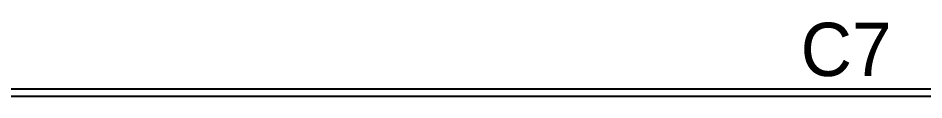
# Model space of a CAD drawing. Header units: millimetres. Extents: x 1086 to 16404, y 1320 to 9021.
# Drawn here: x 2424 to 3275, y 2773 to 2843 of the extents above; entities that cross this region are included whole.
import ezdxf

# ---------------------------------------------------------------- set-up
doc = ezdxf.new("R2010")
doc.units = ezdxf.units.MM
doc.header["$LTSCALE"] = 8
doc.layers.add('STS_Señales Débiles', color=7, linetype='Continuous', true_color=0x265482)

msp = doc.modelspace()

# ---------------------------------------------------------------- linework, layer by layer
at = {"layer": 'STS_Señales Débiles'}
for p, q in [((2326.96, 2779.87), (2446.27, 2779.87)), ((2446.27, 2779.87), (3872.55, 2779.87)), ((2320.34, 2773.25), (2446.27, 2773.25)), ((2446.27, 2773.25), (3879.17, 2773.25))]:
    msp.add_line(p, q, dxfattribs=at)

# ---------------------------------------------------------------- texts
at = {"layer": 'STS_Señales Débiles', "insert": (3159.41, 2841.99), "char_height": 50, "width": 410.0041, "attachment_point": 1}
msp.add_mtext('C7', dxfattribs=at)

doc.saveas('drawing.dxf')
